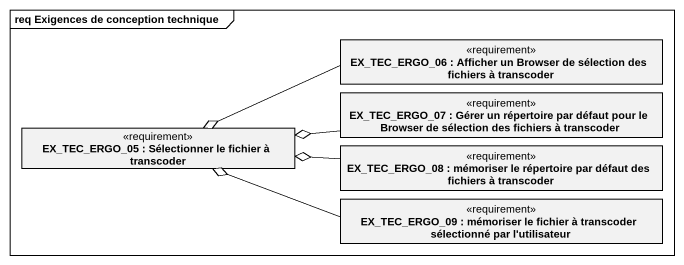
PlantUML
@startuml
mainframe req Exigences de conception technique
hide circle
hide empty members
class "EX_TEC_ERGO_06 : Afficher un Browser de sélection des fichiers à transcoder" as EX_TEC_ERGO_06_Afficher_un <<requirement>>
class "EX_TEC_ERGO_07 : Gérer un répertoire par défaut pour le Browser de sélection des fichiers à transcoder" as EX_TEC_ERGO_07_Gérer_un <<requirement>>
class "EX_TEC_ERGO_05 : Sélectionner le fichier à transcoder" as EX_TEC_ERGO_05_Sélectionner <<requirement>>
class "EX_TEC_ERGO_08 : mémoriser le répertoire par défaut des fichiers à transcoder" as EX_TEC_ERGO_08_mémoriser_le <<requirement>>
class "EX_TEC_ERGO_09 : mémoriser le fichier à transcoder sélectionné par l'utilisateur" as EX_TEC_ERGO_09_mémoriser_le <<requirement>>
EX_TEC_ERGO_06_Afficher_un -left-o EX_TEC_ERGO_05_Sélectionner
EX_TEC_ERGO_07_Gérer_un -left-o EX_TEC_ERGO_05_Sélectionner
EX_TEC_ERGO_08_mémoriser_le -left-o EX_TEC_ERGO_05_Sélectionner
EX_TEC_ERGO_09_mémoriser_le -left-o EX_TEC_ERGO_05_Sélectionner
@enduml
